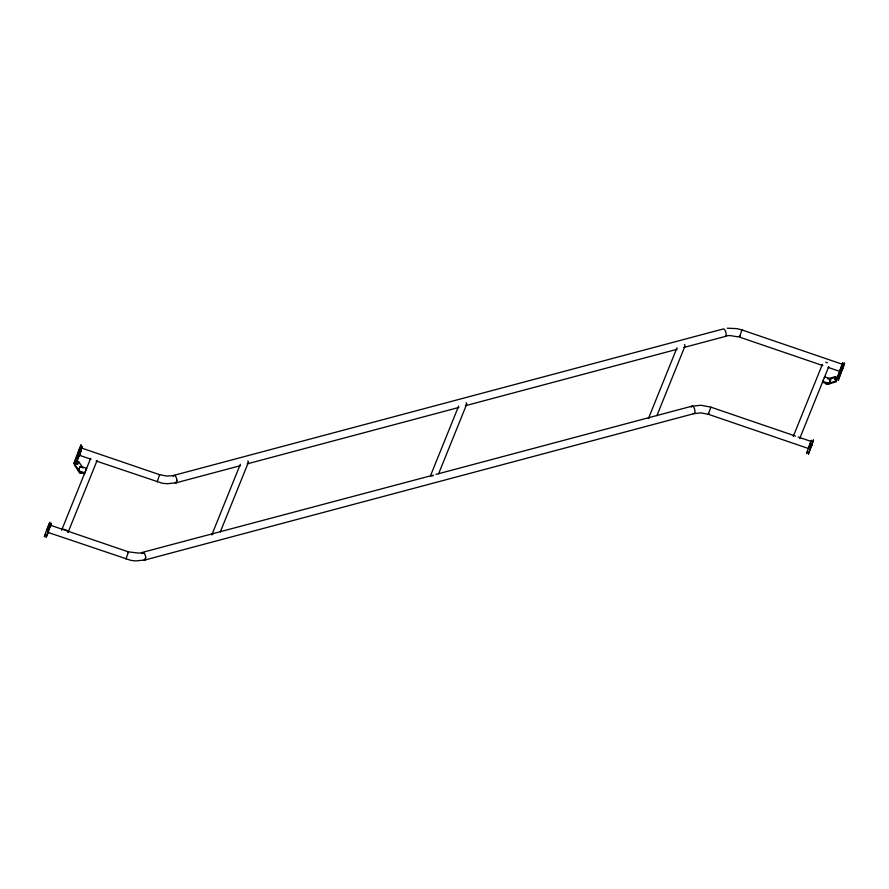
<?xml version="1.0" encoding="UTF-8"?>
<svg xmlns="http://www.w3.org/2000/svg" width="889" height="889" viewBox="0 0 889 889"><rect width="100%" height="100%" fill="white"/><g stroke="black" fill="none" stroke-linecap="round" stroke-linejoin="round"><path stroke-width="1.33" d="M143.507 552.647L141.962 553.536L143.507 552.647A3.912 1.722 75.1 0 1 145.707 557.359L144.974 559.981L135.85 560.937L130.816 560.348L48.106 532.433L48.328 531.466L50.662 525.299L128.427 551.88L139.451 553.169L433.276 475.115M90.956 459.235L79.288 455.246L81.721 448.1L159.62 474.693L166.999 476.104L174.689 475.459A3.912 1.722 75.1 0 1 176.889 480.171L176.155 482.794L167.032 483.749L162.009 483.16L96.145 461.002M145.707 557.359L144.974 559.981A3.912 1.722 75.1 0 1 144.04 559.937M176.889 480.171L176.155 482.794A3.912 1.722 75.1 0 1 175.233 482.749M45.561 534.333C40.372 545.957 53.596 511.686 48.839 525.532M50.44 526.255L50.662 525.299M128.205 552.836L128.427 551.88L125.994 559.025M838.371 375.236L839.672 372.213M82.177 447.211L82.344 446.489L75.909 463.591L80.543 452.679M811.613 440.233C811.513 438.788 804.078 460.124 807.501 451.534M842.683 363.345L842.839 362.623L836.416 379.725L837.894 376.303M50.273 527.133C55.496 510.708 40.349 551.98 48.617 531.711M83.021 468.059L78.588 461.558L77.51 464.447L77.721 463.691L74.82 464.514L74.609 465.269L79.777 472.848L81.721 472.303M79.899 448.656C86.155 430.743 67.442 479.527 76.143 458.435M78.376 462.313L78.588 461.558M79.854 466.925L78.388 470.848L79.854 466.925L81.221 466.536L86.555 468.359L86.3 469.27M78.632 469.937L79.143 471.959L84.477 473.781L86.555 468.359M80.966 467.447L81.221 466.536M79.777 472.848L79.988 472.092M830.682 379.759L829.215 383.681L827.837 384.07L822.514 382.248L822.758 381.337L828.092 383.159L829.459 382.77L830.682 379.759L829.915 378.647L824.592 376.825L824.336 377.725M827.726 378.803L835.704 376.547L834.838 378.67L836.46 381.037L836.249 381.803L826.948 384.437L827.159 383.681M827.837 384.07L828.092 383.159M829.915 378.647L830.426 380.67M829.215 383.681L829.459 382.77M835.704 381.014L834.838 378.67M834.627 379.425L835.704 376.547M79.621 449.667L79.188 451.056M81.332 450.256L80.91 451.645M840.016 370.424L842.227 364.246M46.85 530.311L47.361 528.799M48.462 526.31L47.95 527.833M77.999 453.201L79.588 449.134L79.01 450.945M79.91 453.168L79.81 453.801M81.243 450.012L80.721 451.534M809.057 447.034L809.257 446.411M48.128 527.944L48.373 527.188M80.466 452.645L79.288 455.246M76.543 457.757L78.832 452.09M80.232 452.279L81.143 450.012M62.119 528.988L90.689 458.268M97.112 460.458L68.02 532.467A2.489 1.734 22 0 0 67.497 530.855A5.156 3.589 22 0 0 62.841 529.266A2.489 1.734 22 0 0 61.597 530.277M240.352 464.225L211.782 534.945A2.489 1.734 22 0 1 213.027 533.933M220.272 531.989L248.331 462.558M430.609 475.471L458.668 406.029M438.588 473.804L466.636 404.373A2.489 1.734 22 0 0 466.114 402.761M676.974 347.843L648.403 418.563A2.489 1.734 22 0 1 649.648 417.563M656.904 415.619L684.952 346.188A2.489 1.734 22 0 0 684.43 344.576M793.277 436.377L822.369 364.368M799.7 438.577L828.792 366.568M822.514 382.248L823.425 379.992M842.339 364.246L742.104 329.986L741.559 330.93L739.548 337.12L822.87 365.601M740.104 336.175C736.859 338.242 729.869 333.753 725.413 336.409L683.885 347.477M708.911 413.363L708.489 414.318L700.988 412.896L694.22 413.585L144.974 559.981M811.035 441.433L808.601 448.567L708.366 414.307L708.589 413.341L710.922 407.173L795.533 436.099M173.155 476.348L173.755 475.404L723.013 329.019A3.912 1.722 75.1 0 1 725.746 331.819A3.912 1.722 75.1 0 1 725.413 336.409M826.692 382.67L825.781 383.27L826.159 384.27L828.37 384.059M81.766 472.77L80.766 473.292L79.243 471.803M828.848 379.181L835.493 377.303M828.481 383.303L836.46 381.037M176.155 482.794L240.463 465.658M247.164 463.869L458.824 407.462M465.525 405.673L677.185 349.255M435.954 474.404L691.831 406.206L700.943 405.251L710.922 407.173M727.246 328.208L737.159 328.652L742.104 329.986M159.62 474.693L157.186 481.838M826.514 383.026L827.803 383.415M828.07 367.379L839.794 371.38M798.144 436.988L811.157 441.433M79.399 471.048L84.733 472.87M825.87 382.859L826.948 384.437M74.82 464.514L79.254 471.014M825.703 362.223A5.156 3.589 22 0 1 827.415 362.801M432.91 475.882A5.156 3.589 22 0 0 431.343 475.748A2.489 1.734 22 0 0 430.52 476.104M466.203 405.017A2.489 1.734 22 0 1 465.392 405.373M247.809 460.947A2.489 1.734 22 0 1 247.898 463.202M691.22 407.151A3.912 1.722 75.1 0 1 694.565 408.996A3.912 1.722 75.1 0 1 693.298 413.541M813.491 440.099L808.445 453.957L813.491 440.099M844.55 363.212L838.205 380.314L844.55 363.212M810.768 447.623L812.446 443.322L810.768 447.623M841.927 370.513L843.517 366.446L841.927 370.513"/></g></svg>
